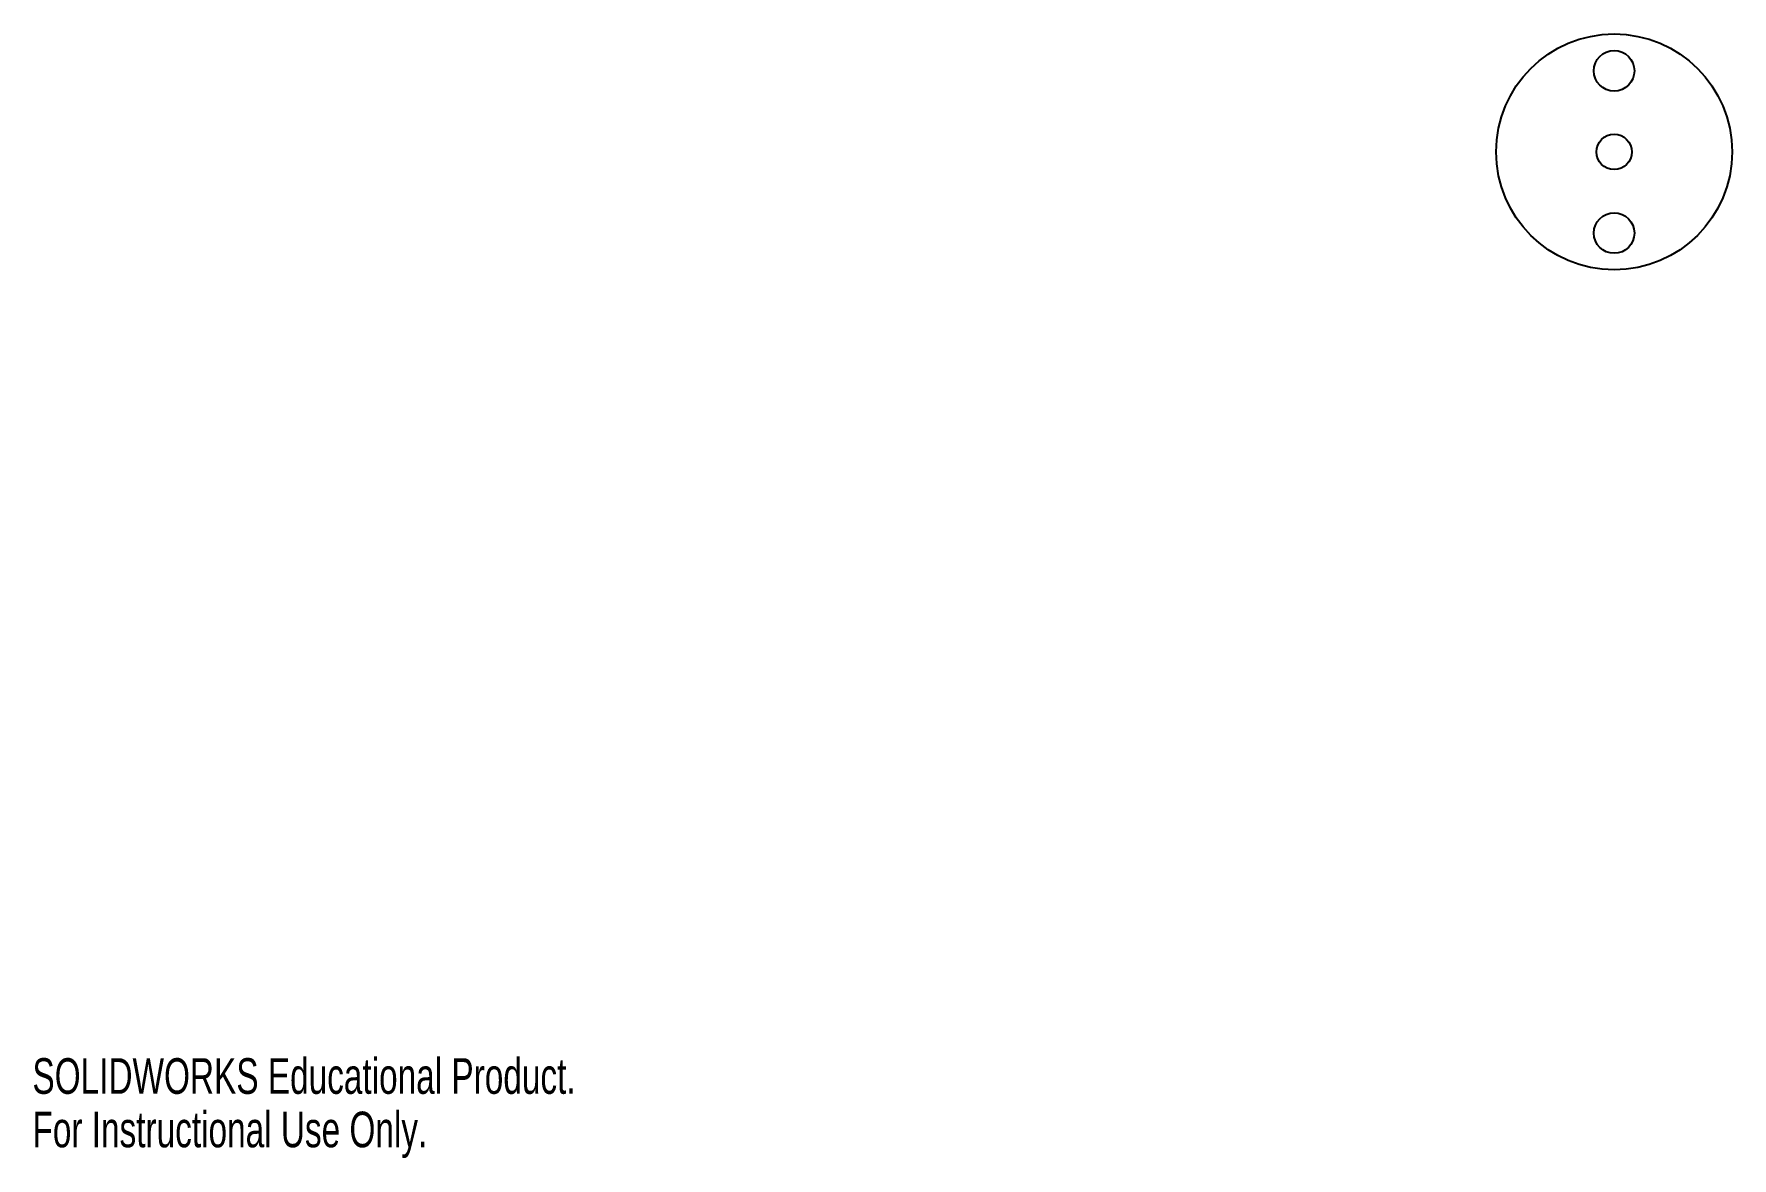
# Model space of a CAD drawing. Header units: millimetres. Extents: x 0 to 231, y 0 to 152.
import ezdxf

# ---------------------------------------------------------------- set-up
doc = ezdxf.new("R2010")
doc.units = ezdxf.units.MM
doc.styles.add('SLDTEXTSTYLE0', font='TXT', dxfattribs={"width": 0.7})

msp = doc.modelspace()

# ---------------------------------------------------------------- linework, layer by layer
at = {"color": 7, "linetype": 'Continuous', "lineweight": 25}
for centre, radius in [((214.54, 136.39), 16), ((214.54, 147.39), 2.75), ((214.54, 136.39), 2.4), ((214.54, 125.39), 2.75)]:
    msp.add_circle(centre, radius, dxfattribs=at)

# ---------------------------------------------------------------- texts
at = {"color": 7, "linetype": 'Continuous', "char_height": 4.8336, "attachment_point": 1, "style": 'SLDTEXTSTYLE0'}
for s, insert in [('SOLIDWORKS Educational Product.', (0, 13.48)), ('For Instructional Use Only.', (0, 6.23))]:
    msp.add_mtext(s, dxfattribs=dict(at, insert=insert))

doc.saveas('drawing.dxf')
